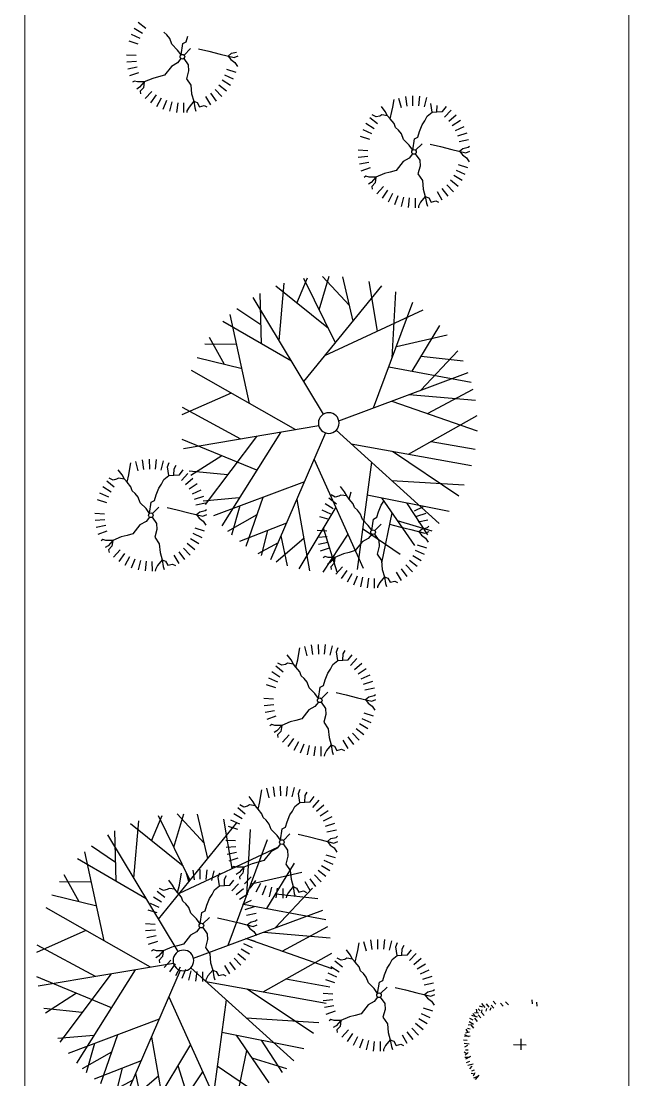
# Model space of a CAD drawing. Header units: millimetres. Extents: x 216896 to 446004, y 63591 to 243769.
# Drawn here: x 393902 to 398583, y 97343 to 105495 of the extents above; entities that cross this region are included whole.
import ezdxf

# ---------------------------------------------------------------- set-up
doc = ezdxf.new("R2010")
doc.units = ezdxf.units.MM
doc.layers.add('green', color=7, linetype='Continuous', true_color=0x45e718)
doc.layers.add('trees', color=7, linetype='Continuous', true_color=0x547000)
doc.layers.add('line pedestr', color=7, linetype='Continuous', lineweight=5, true_color=0x1c1c1c)

# ---------------------------------------------------------------- blocks, each defined once
blk = doc.blocks.new('A$C19F01AD3')
at = {"color": 0}
for p, q in [((-0.108, 0.7723), (-0.021, 0.9474)), ((0.181, 0.5052), (0.0552, 0.9465)), ((-0.0951, 0.6858), (-0.3546, 0.876)), ((-0.2838, 0.5658), (-0.306, 0.8946)), ((-0.115, 0.8195), (-0.2202, 0.9202)), ((-0.1988, 0.7618), (-0.1968, 0.9257)), ((-0.0031, 0.0658), (-0.1325, 0.9375)), ((0.0363, 0.7514), (-0.0938, 0.9425)), ((-0.071, 0.5232), (0.1249, 0.9402)), ((0.1385, 0.654), (0.2952, 0.9022)), ((0.301, 0.652), (0.208, 0.9258)), ((-0.2916, 0.6819), (-0.4443, 0.8332)), ((-0.4103, 0.6563), (-0.4126, 0.8497)), ((-0.03, 0.2473), (0.4513, 0.8357)), ((0.3268, 0.1707), (0.4151, 0.8542)), ((-0.0528, 0.4005), (-0.5569, 0.7611)), ((-0.2806, 0.1368), (-0.4886, 0.8076)), ((0.5367, 0.4481), (0.5546, 0.7713)), ((-0.4267, 0.6081), (-0.6446, 0.6871)), ((-0.4229, 0.2018), (-0.6254, 0.7049)), ((0.3812, 0.5917), (0.6555, 0.6877)), ((0.4472, 0.3719), (0.7276, 0.6108)), ((-0.6028, 0.3777), (-0.7624, 0.5507)), ((-0.5373, 0.486), (-0.7796, 0.5255)), ((0.5807, 0.4856), (0.8119, 0.4929)), ((0.6097, 0.3613), (0.7917, 0.5249)), ((-0.365, 0.4089), (-0.8738, 0.3422)), ((0.0573, 0.0325), (0.8437, 0.4357)), ((-0.0562, 0.0344), (-0.8508, 0.3971)), ((0.3536, 0.3779), (0.8849, 0.3435)), ((-0.5139, 0.2433), (-0.9254, 0.1458)), ((0.4377, 0.069), (0.9199, 0.2325)), ((0.4811, 0.2498), (0.9352, 0.1575)), ((-0.6488, -0.0235), (-0.9173, 0.1921)), ((-0.1907, 0.0958), (-0.9302, -0.0968)), ((0.172, 0.0913), (0.9473, 0.0262)), ((-0.5188, 0.0103), (-0.7855, -0.5045)), ((0.542, 0.0602), (0.8997, -0.2902)), ((-0.0477, -0.0455), (-0.672, -0.6476)), ((0.0581, -0.031), (0.7736, -0.5391)), ((0.6596, -0.055), (0.9435, -0.0799)), ((-0.6229, -0.1906), (-0.9163, -0.1848)), ((-0.7388, -0.1883), (-0.8739, -0.3298)), ((0.2499, -0.1672), (0.3177, -0.8824)), ((0.3513, -0.2392), (0.9255, -0.1961)), ((-0.222, -0.2136), (0.1006, -0.9308)), ((0.592, -0.2211), (0.8318, -0.4462)), ((-0.6952, -0.3301), (-0.8913, -0.2802)), ((-0.3305, -0.3182), (-0.818, -0.4501)), ((0.4467, -0.307), (0.8642, -0.3812)), ((-0.5445, -0.3761), (-0.6362, -0.6828)), ((0.5127, -0.3538), (0.6746, -0.6569)), ((-0.4398, -0.4237), (-0.5037, -0.7859)), ((-0.1346, -0.408), (0.3943, -0.8517)), ((0.2761, -0.4442), (0.8082, -0.4868)), ((0.4264, -0.4562), (0.5216, -0.7817)), ((-0.5789, -0.4913), (-0.7533, -0.5512)), ((-0.0916, -0.5036), (-0.3906, -0.8481)), ((0.282, -0.5056), (0.1962, -0.9162)), ((-0.1578, -0.5799), (-0.5512, -0.7532)), ((0.2893, -0.5824), (0.5833, -0.7377)), ((0.4576, -0.5627), (0.7241, -0.6029)), ((-0.0184, -0.6664), (-0.1536, -0.922)), ((0.1476, -0.6448), (0.0156, -0.9355)), ((-0.393, -0.6835), (-0.3705, -0.8571)), ((-0.2452, -0.6806), (-0.2392, -0.9032)), ((-0.0657, -0.756), (-0.2808, -0.8909))]:
    blk.add_line(p, q, dxfattribs=at)
blk.add_circle((0, 0), 0.0659, dxfattribs=at)

msp = doc.modelspace()

# ---------------------------------------------------------------- linework, layer by layer
at = {"layer": 'green'}
for p, q in [((394804, 105487.2), (394862.3, 105440.3)), ((394773.4, 105442.6), (394837.1, 105403.3)), ((395023.5, 105390.4), (395001, 105410.7)), ((394730.2, 105343.6), (394801.6, 105321.3)), ((394748.7, 105394.4), (394816.8, 105363.4)), ((395046, 105361.1), (395023.5, 105390.4)), ((395061.8, 105318.3), (395046, 105361.1)), ((395133.3, 105236.2), (395147.3, 105322.8)), ((395147.3, 105322.8), (395172.1, 105336.3)), ((395172.1, 105336.3), (395185.6, 105379.1)), ((395106.8, 105273.3), (395061.8, 105318.3)), ((395133.3, 105236.2), (395106.8, 105273.3)), ((395156.1, 105234.3), (395205.8, 105284.5)), ((395268.9, 105282.3), (395347.7, 105264.2)), ((395347.7, 105264.2), (395435.5, 105241.7)), ((395435.5, 105241.7), (395543.6, 105214.7)), ((395495.3, 105226.7), (395521, 105248.5)), ((395521, 105248.5), (395561.6, 105257.5)), ((394712.9, 105236.9), (394787.6, 105233.2)), ((394714.4, 105182.8), (394789, 105188.5)), ((395106.8, 105174.1), (395059.5, 105147.1)), ((395132.8, 105207.7), (395106.8, 105174.1)), ((395153.8, 105207.2), (395187.8, 105158.4)), ((395495.3, 105226.7), (395516.5, 105198.9)), ((395516.5, 105198.9), (395548.1, 105176.4)), ((395543.6, 105214.7), (395574.6, 105227.4)), ((395548.1, 105176.4), (395567.8, 105145.1)), ((394722.6, 105129.3), (394795.9, 105144.3)), ((394737.5, 105077.3), (394808.4, 105101.3)), ((395005.5, 105079.5), (394960.4, 105066)), ((395059.5, 105147.1), (395005.5, 105079.5)), ((395190.1, 105113.3), (395174.3, 105052.5)), ((395187.8, 105158.4), (395190.1, 105113.3)), ((395538.6, 105049.1), (395470.4, 105080.1)), ((395557.1, 105099.9), (395485.6, 105122.1)), ((394773.6, 105034.5), (394760.1, 105025.1)), ((394798.3, 105027.7), (394773.6, 105034.5)), ((394850.1, 105027.7), (394798.3, 105027.7)), ((394850.1, 105027.7), (394814.1, 104987.2)), ((394850.1, 105027.7), (394843.4, 104982.7)), ((394915.4, 105054.8), (394850.1, 105027.7)), ((394960.4, 105066), (394915.4, 105054.8)), ((395174.3, 105052.5), (395208.1, 105002.9)), ((395208.1, 105002.9), (395214.9, 104935.4)), ((395483.2, 104956.3), (395424.9, 105003.2)), ((395513.8, 105000.9), (395450.1, 105040.2)), ((394814.1, 104987.2), (394791.8, 104972.7)), ((394843.4, 104982.7), (394818.6, 104955.6)), ((394818.6, 104955.6), (394821.6, 104935.2)), ((394857.4, 104899.5), (394907.9, 104954.7)), ((394900, 104866.2), (394943.2, 104927.3)), ((395214.9, 104935.4), (395230.6, 104879.1)), ((395361.6, 104849.9), (395324.8, 104915)), ((395406.5, 104880.2), (395361.8, 104940.1)), ((395447.3, 104915.8), (395395.3, 104969.7)), ((396916.1, 104919.2), (396917, 104844.3)), ((396970.2, 104917.3), (396961.7, 104842.9)), ((394946.5, 104838.4), (394981.7, 104904.5)), ((394996.1, 104816.7), (395022.7, 104886.7)), ((395048, 104801.4), (395065.7, 104874.2)), ((395101.4, 104792.8), (395109.9, 104867.1)), ((395155.5, 104790.9), (395154.6, 104865.7)), ((395194.6, 104834), (395178.8, 104804.7)), ((395230.6, 104879.1), (395194.6, 104834)), ((395230.6, 104879.1), (395239.6, 104827.2)), ((395230.6, 104879.1), (395257.6, 104867.8)), ((395257.6, 104867.8), (395275.6, 104836.3)), ((395275.6, 104836.3), (395311.7, 104845.3)), ((395311.7, 104845.3), (395333.1, 104834.6)), ((396706.5, 104798.8), (396677.5, 104839)), ((396765.1, 104832.6), (396774.8, 104891.2)), ((396809.3, 104902.7), (396828.8, 104830.4)), ((396862.2, 104914.3), (396872.5, 104840.2)), ((397023.6, 104908.6), (397005.9, 104835.9)), ((397066.8, 104794.3), (397057.8, 104861.9)), ((397105, 104796.6), (397107.3, 104846.1)), ((397147.8, 104798.8), (397178.5, 104839.1)), ((395178.8, 104804.7), (395177.9, 104792.1)), ((395239.6, 104827.2), (395247.3, 104803.4)), ((396588.4, 104753.8), (396646.7, 104706.8)), ((396636.7, 104758.3), (396605.9, 104774.7)), ((396663.8, 104765.1), (396636.7, 104758.3)), ((396679.5, 104774.1), (396663.8, 104765.1)), ((396724.5, 104767.3), (396679.5, 104774.1)), ((396724.5, 104767.3), (396706.5, 104798.8)), ((396744.8, 104742.5), (396724.5, 104767.3)), ((396744.8, 104742.5), (396758.3, 104798.8)), ((396758.3, 104798.8), (396765.1, 104832.6)), ((397010.5, 104726.8), (397028.5, 104762.8)), ((397028.5, 104762.8), (397066.8, 104794.3)), ((397066.8, 104794.3), (397105, 104796.6)), ((397105, 104796.6), (397147.8, 104798.8)), ((397214.3, 104810.5), (397163.7, 104755.3)), ((397252.4, 104772.1), (397195.3, 104723.7)), ((396557.8, 104709.1), (396621.5, 104669.8)), ((396774.1, 104706.5), (396744.8, 104742.5)), ((396785.3, 104677.2), (396774.1, 104706.5)), ((396807.9, 104656.9), (396785.3, 104677.2)), ((396970, 104645.7), (396990.2, 104697.5)), ((396990.2, 104697.5), (397010.5, 104726.8)), ((397285.4, 104729.2), (397222.7, 104688.3)), ((397312.8, 104682.5), (397245.5, 104649.8)), ((396514.5, 104610.1), (396586, 104587.9)), ((396533.1, 104661), (396601.2, 104630)), ((396830.4, 104627.7), (396807.9, 104656.9)), ((396846.1, 104584.9), (396830.4, 104627.7)), ((396917.7, 104502.7), (396931.7, 104589.4)), ((396931.7, 104589.4), (396956.4, 104602.9)), ((396956.4, 104602.9), (396970, 104645.7)), ((397334.1, 104632.8), (397263.2, 104608.7)), ((396891.2, 104539.8), (396846.1, 104584.9)), ((396917.7, 104502.7), (396891.2, 104539.8)), ((396940.5, 104500.9), (396990.2, 104551.1)), ((397053.3, 104548.8), (397132.1, 104530.8)), ((397132.1, 104530.8), (397219.9, 104508.3)), ((397219.9, 104508.3), (397327.9, 104481.2)), ((397349, 104580.7), (397275.7, 104565.8)), ((397279.7, 104493.3), (397305.4, 104515)), ((397305.4, 104515), (397345.9, 104524)), ((397345.9, 104524), (397356.6, 104533.8)), ((396497.2, 104503.5), (396572, 104499.7)), ((396498.7, 104449.3), (396573.3, 104455)), ((396891.2, 104440.7), (396843.9, 104413.7)), ((396917.1, 104474.3), (396891.2, 104440.7)), ((396938.1, 104473.8), (396972.2, 104424.9)), ((397279.7, 104493.3), (397300.9, 104465.5)), ((397300.9, 104465.5), (397332.4, 104442.9)), ((397327.9, 104481.2), (397359, 104493.9)), ((397332.4, 104442.9), (397352.2, 104411.7)), ((396507, 104395.9), (396580.3, 104410.8)), ((396521.9, 104343.8), (396592.8, 104367.8)), ((396789.8, 104346.1), (396744.8, 104332.6)), ((396843.9, 104413.7), (396789.8, 104346.1)), ((396974.5, 104379.9), (396958.7, 104319.1)), ((396972.2, 104424.9), (396974.5, 104379.9)), ((397322.9, 104315.6), (397254.8, 104346.6)), ((397341.5, 104366.5), (397270, 104388.7)), ((396557.9, 104301), (396544.4, 104291.7)), ((396582.7, 104294.3), (396557.9, 104301)), ((396634.5, 104294.3), (396582.7, 104294.3)), ((396634.5, 104294.3), (396598.5, 104253.7)), ((396634.5, 104294.3), (396627.7, 104249.2)), ((396699.8, 104321.3), (396634.5, 104294.3)), ((396744.8, 104332.6), (396699.8, 104321.3)), ((396958.7, 104319.1), (396992.5, 104269.5)), ((396992.5, 104269.5), (396999.2, 104201.9)), ((397267.6, 104222.8), (397209.3, 104269.8)), ((397298.2, 104267.5), (397234.5, 104306.8)), ((396598.5, 104253.7), (396576.2, 104239.3)), ((396627.7, 104249.2), (396603, 104222.2)), ((396603, 104222.2), (396606, 104201.7)), ((396641.7, 104166), (396692.3, 104221.2)), ((396684.4, 104132.7), (396727.6, 104193.8)), ((396999.2, 104201.9), (397015, 104145.6)), ((397146, 104116.5), (397109.1, 104181.6)), ((397190.9, 104146.7), (397146.1, 104206.7)), ((397231.6, 104182.4), (397179.7, 104236.2)), ((396730.9, 104105), (396766.1, 104171)), ((396780.5, 104083.3), (396807.1, 104153.2)), ((396832.4, 104068), (396850.1, 104140.7)), ((396885.8, 104059.3), (396894.2, 104133.7)), ((396939.9, 104057.4), (396938.9, 104132.2)), ((396979, 104100.6), (396963.2, 104071.3)), ((397015, 104145.6), (396979, 104100.6)), ((397015, 104145.6), (397024, 104093.8)), ((397015, 104145.6), (397042, 104134.3)), ((397042, 104134.3), (397060, 104102.8)), ((397060, 104102.8), (397096, 104111.8)), ((397096, 104111.8), (397117.4, 104101.1)), ((396963.2, 104071.3), (396962.2, 104058.6)), ((397024, 104093.8), (397031.6, 104069.9)), ((394737.4, 102035), (394747.2, 102093.5)), ((394781.7, 102105), (394801.2, 102032.8)), ((394834.5, 102116.6), (394844.9, 102042.5)), ((394888.4, 102121.5), (394889.4, 102046.7)), ((394942.5, 102119.6), (394934.1, 102045.2)), ((394996, 102110.9), (394978.3, 102038.2)), ((395030.1, 102064.3), (395042.1, 102097.7)), ((395039.1, 101996.7), (395030.1, 102064.3)), ((395079.6, 102048.5), (395094.7, 102075.3)), ((394678.9, 102001.2), (394649.8, 102041.4)), ((394696.9, 101969.7), (394678.9, 102001.2)), ((394717.2, 101944.9), (394730.7, 102001.2)), ((394730.7, 102001.2), (394737.4, 102035)), ((395000.8, 101965.1), (395039.1, 101996.7)), ((395039.1, 101996.7), (395077.4, 101998.9)), ((395077.4, 101998.9), (395079.6, 102048.5)), ((395077.4, 101998.9), (395120.2, 102001.2)), ((395120.2, 102001.2), (395150.8, 102041.4)), ((395186.6, 102012.9), (395136.1, 101957.7)), ((394530.2, 101911.4), (394593.9, 101872.2)), ((394560.8, 101956.1), (394619, 101909.1)), ((394609.1, 101960.6), (394578.3, 101977.1)), ((394636.1, 101967.4), (394609.1, 101960.6)), ((394651.9, 101976.4), (394636.1, 101967.4)), ((394696.9, 101969.7), (394651.9, 101976.4)), ((394717.2, 101944.9), (394696.9, 101969.7)), ((394746.4, 101908.8), (394717.2, 101944.9)), ((394757.7, 101879.5), (394746.4, 101908.8)), ((394942.3, 101848), (394962.6, 101899.8)), ((394962.6, 101899.8), (394982.8, 101929.1)), ((394982.8, 101929.1), (395000.8, 101965.1)), ((395224.7, 101974.5), (395167.7, 101926)), ((395257.8, 101931.6), (395195.1, 101890.7)), ((396391.3, 101870.9), (396362.2, 101911.1)), ((394505.4, 101863.3), (394573.5, 101832.3)), ((394780.2, 101859.3), (394757.7, 101879.5)), ((394802.7, 101830), (394780.2, 101859.3)), ((394818.5, 101787.2), (394802.7, 101830)), ((394928.8, 101805.2), (394942.3, 101848)), ((395285.1, 101884.9), (395217.8, 101852.1)), ((395306.4, 101835.1), (395235.6, 101811.1)), ((396273.1, 101825.8), (396331.4, 101778.9)), ((396321.5, 101830.4), (396290.6, 101846.8)), ((396348.5, 101837.1), (396321.5, 101830.4)), ((396364.2, 101846.1), (396348.5, 101837.1)), ((396409.3, 101839.4), (396364.2, 101846.1)), ((396409.3, 101839.4), (396391.3, 101870.9)), ((396429.5, 101814.6), (396409.3, 101839.4)), ((396429.5, 101814.6), (396443, 101870.9)), ((394486.9, 101812.4), (394558.3, 101790.2)), ((394863.5, 101742.1), (394818.5, 101787.2)), ((394890, 101705), (394863.5, 101742.1)), ((394890, 101705), (394904, 101791.7)), ((394904, 101791.7), (394928.8, 101805.2)), ((394912.8, 101703.2), (394962.6, 101753.4)), ((395025.6, 101751.2), (395104.4, 101733.1)), ((395321.4, 101783.1), (395248, 101768.1)), ((395318.3, 101726.4), (395329, 101736.1)), ((396242.5, 101781.2), (396306.2, 101741.9)), ((396458.8, 101778.5), (396429.5, 101814.6)), ((396470.1, 101749.3), (396458.8, 101778.5)), ((396492.6, 101729), (396470.1, 101749.3)), ((396654.7, 101717.7), (396674.9, 101769.5)), ((396674.9, 101769.5), (396695.2, 101798.8)), ((396997.5, 101754.6), (396930.2, 101721.9)), ((394469.6, 101705.8), (394544.3, 101702.1)), ((394471.1, 101651.7), (394545.7, 101657.3)), ((394889.5, 101676.6), (394863.5, 101643)), ((394910.5, 101676.1), (394944.6, 101627.3)), ((395104.4, 101733.1), (395192.2, 101710.6)), ((395192.2, 101710.6), (395300.3, 101683.6)), ((395252.1, 101695.6), (395277.8, 101717.4)), ((395252.1, 101695.6), (395273.3, 101667.8)), ((395273.3, 101667.8), (395304.8, 101645.3)), ((395277.8, 101717.4), (395318.3, 101726.4)), ((395300.3, 101683.6), (395331.3, 101696.3)), ((396199.3, 101682.2), (396270.7, 101660)), ((396217.8, 101733), (396285.9, 101702)), ((396515.1, 101699.7), (396492.6, 101729)), ((396530.9, 101656.9), (396515.1, 101699.7)), ((396575.9, 101611.9), (396530.9, 101656.9)), ((396602.4, 101574.8), (396616.4, 101661.4)), ((396616.4, 101661.4), (396641.2, 101674.9)), ((396641.2, 101674.9), (396654.7, 101717.7)), ((397018.8, 101704.8), (396948, 101680.8)), ((394479.4, 101598.2), (394552.7, 101613.2)), ((394816.2, 101616), (394762.2, 101548.4)), ((394863.5, 101643), (394816.2, 101616)), ((394946.8, 101582.2), (394931.1, 101521.4)), ((394944.6, 101627.3), (394946.8, 101582.2)), ((395313.8, 101568.8), (395242.4, 101591)), ((395304.8, 101645.3), (395324.5, 101614)), ((396182, 101575.5), (396256.7, 101571.8)), ((396602.4, 101574.8), (396575.9, 101611.9)), ((396625.2, 101572.9), (396674.9, 101623.1)), ((396738, 101620.9), (396816.8, 101602.8)), ((396816.8, 101602.8), (396904.6, 101580.3)), ((396904.6, 101580.3), (397012.7, 101553.3)), ((397033.7, 101652.8), (396960.4, 101637.8)), ((396964.4, 101565.4), (396990.1, 101587.1)), ((396990.1, 101587.1), (397030.7, 101596.1)), ((397030.7, 101596.1), (397041.3, 101605.8)), ((394494.3, 101546.2), (394565.1, 101570.2)), ((394530.3, 101503.4), (394516.8, 101494)), ((394555.1, 101496.6), (394530.3, 101503.4)), ((394606.9, 101496.6), (394555.1, 101496.6)), ((394606.9, 101496.6), (394570.8, 101456.1)), ((394606.9, 101496.6), (394600.1, 101451.6)), ((394672.1, 101523.6), (394606.9, 101496.6)), ((394717.2, 101534.9), (394672.1, 101523.6)), ((394762.2, 101548.4), (394717.2, 101534.9)), ((394931.1, 101521.4), (394964.8, 101471.8)), ((395270.5, 101469.8), (395206.8, 101509.1)), ((395295.3, 101518), (395227.2, 101549)), ((396183.5, 101521.4), (396258.1, 101527.1)), ((396575.9, 101512.7), (396528.6, 101485.7)), ((396601.9, 101546.3), (396575.9, 101512.7)), ((396622.9, 101545.8), (396656.9, 101497)), ((396656.9, 101497), (396659.2, 101451.9)), ((396964.4, 101565.4), (396985.6, 101537.5)), ((396985.6, 101537.5), (397017.2, 101515)), ((397012.7, 101553.3), (397043.7, 101566)), ((397017.2, 101515), (397036.9, 101483.7)), ((394570.8, 101456.1), (394548.5, 101441.6)), ((394600.1, 101451.6), (394575.3, 101424.5)), ((394575.3, 101424.5), (394578.4, 101404.1)), ((394614.1, 101368.4), (394664.6, 101423.6)), ((394964.8, 101471.8), (394971.6, 101404.3)), ((395204, 101384.7), (395152.1, 101438.6)), ((395239.9, 101425.2), (395181.7, 101472.1)), ((396191.7, 101467.9), (396265, 101482.9)), ((396206.6, 101415.9), (396277.5, 101439.9)), ((396474.6, 101418.1), (396429.5, 101404.6)), ((396528.6, 101485.7), (396474.6, 101418.1)), ((396659.2, 101451.9), (396643.4, 101391.1)), ((397007.7, 101387.7), (396939.5, 101418.7)), ((397026.2, 101438.5), (396954.7, 101460.7)), ((394656.7, 101335.1), (394699.9, 101396.2)), ((394703.2, 101307.3), (394738.4, 101373.4)), ((394752.8, 101285.6), (394779.5, 101355.6)), ((394804.7, 101270.3), (394822.4, 101343.1)), ((394858.2, 101261.7), (394866.6, 101336)), ((394912.3, 101259.8), (394911.3, 101334.6)), ((394987.3, 101348), (394951.3, 101302.9)), ((394971.6, 101404.3), (394987.3, 101348)), ((394987.3, 101348), (394996.3, 101296.1)), ((394987.3, 101348), (395014.4, 101336.7)), ((395014.4, 101336.7), (395032.4, 101305.2)), ((395118.4, 101318.8), (395081.5, 101383.9)), ((395163.3, 101349.1), (395118.5, 101409)), ((396242.7, 101373.1), (396229.1, 101363.7)), ((396267.4, 101366.3), (396242.7, 101373.1)), ((396319.2, 101366.3), (396267.4, 101366.3)), ((396319.2, 101366.3), (396283.2, 101325.8)), ((396319.2, 101366.3), (396312.5, 101321.3)), ((396384.5, 101393.4), (396319.2, 101366.3)), ((396429.5, 101404.6), (396384.5, 101393.4)), ((396643.4, 101391.1), (396677.2, 101341.6)), ((396677.2, 101341.6), (396683.9, 101274)), ((396952.3, 101294.9), (396894, 101341.8)), ((396982.9, 101339.5), (396919.2, 101378.8)), ((394935.6, 101273.6), (394934.6, 101261)), ((394951.3, 101302.9), (394935.6, 101273.6)), ((394996.3, 101296.1), (395004, 101272.2)), ((395032.4, 101305.2), (395068.4, 101314.2)), ((395068.4, 101314.2), (395089.8, 101303.5)), ((396283.2, 101325.8), (396260.9, 101311.3)), ((396312.5, 101321.3), (396287.7, 101294.3)), ((396287.7, 101294.3), (396290.7, 101273.8)), ((396326.5, 101238.1), (396377, 101293.3)), ((396369.1, 101204.8), (396412.3, 101265.9)), ((396683.9, 101274), (396699.7, 101217.7)), ((396830.7, 101188.5), (396793.8, 101253.6)), ((396875.6, 101218.8), (396830.9, 101278.7)), ((396916.4, 101254.4), (396864.4, 101308.3)), ((396415.6, 101177), (396450.8, 101243.1)), ((396465.2, 101155.4), (396491.8, 101225.3)), ((396517.1, 101140.1), (396534.8, 101212.8)), ((396570.5, 101131.4), (396579, 101205.7)), ((396624.6, 101129.5), (396623.7, 101204.3)), ((396663.7, 101172.6), (396647.9, 101143.3)), ((396699.7, 101217.7), (396663.7, 101172.6)), ((396699.7, 101217.7), (396708.7, 101165.9)), ((396699.7, 101217.7), (396726.7, 101206.4)), ((396708.7, 101165.9), (396716.4, 101142)), ((396726.7, 101206.4), (396744.7, 101174.9)), ((396744.7, 101174.9), (396780.8, 101183.9)), ((396780.8, 101183.9), (396802.1, 101173.2)), ((396647.9, 101143.3), (396647, 101130.7)), ((396083.3, 100680.3), (396102.8, 100608.1)), ((396136.2, 100691.9), (396146.5, 100617.8)), ((396190.1, 100696.8), (396191, 100622)), ((396244.2, 100694.9), (396235.8, 100620.5)), ((396297.6, 100686.2), (396279.9, 100613.5)), ((395980.5, 100576.5), (395951.5, 100616.7)), ((396032.3, 100576.5), (396039.1, 100610.3)), ((396039.1, 100610.3), (396048.8, 100668.8)), ((396331.8, 100639.5), (396343.8, 100673)), ((396340.8, 100572), (396331.8, 100639.5)), ((396379, 100574.2), (396381.3, 100623.8)), ((396381.3, 100623.8), (396396.4, 100650.6)), ((396421.8, 100576.5), (396452.5, 100616.7)), ((395862.4, 100531.4), (395920.7, 100484.4)), ((395910.7, 100535.9), (395879.9, 100552.4)), ((395937.8, 100542.7), (395910.7, 100535.9)), ((395953.5, 100551.7), (395937.8, 100542.7)), ((395998.6, 100544.9), (395953.5, 100551.7)), ((395998.6, 100544.9), (395980.5, 100576.5)), ((396018.8, 100520.2), (395998.6, 100544.9)), ((396018.8, 100520.2), (396032.3, 100576.5)), ((396048.1, 100484.1), (396018.8, 100520.2)), ((396284.5, 100504.4), (396302.5, 100540.4)), ((396302.5, 100540.4), (396340.8, 100572)), ((396340.8, 100572), (396379, 100574.2)), ((396379, 100574.2), (396421.8, 100576.5)), ((396488.3, 100588.2), (396437.7, 100533)), ((396526.4, 100549.8), (396469.4, 100501.3)), ((395807.1, 100438.6), (395875.2, 100407.6)), ((395831.8, 100486.7), (395895.5, 100447.5)), ((396059.3, 100454.8), (396048.1, 100484.1)), ((396081.9, 100434.6), (396059.3, 100454.8)), ((396104.4, 100405.3), (396081.9, 100434.6)), ((396244, 100423.3), (396264.2, 100475.1)), ((396264.2, 100475.1), (396284.5, 100504.4)), ((396559.4, 100506.9), (396496.7, 100466)), ((396586.8, 100460.2), (396519.5, 100427.4)), ((395788.5, 100387.7), (395860, 100365.5)), ((396120.1, 100362.5), (396104.4, 100405.3)), ((396165.2, 100317.4), (396120.1, 100362.5)), ((396191.7, 100280.3), (396205.7, 100367)), ((396205.7, 100367), (396230.4, 100380.5)), ((396230.4, 100380.5), (396244, 100423.3)), ((396608.1, 100410.4), (396537.2, 100386.4)), ((396623, 100358.4), (396549.7, 100343.4)), ((395771.2, 100281.1), (395846, 100277.3)), ((396191.7, 100280.3), (396165.2, 100317.4)), ((396214.5, 100278.5), (396264.2, 100328.7)), ((396327.3, 100326.4), (396406.1, 100308.4)), ((396406.1, 100308.4), (396493.9, 100285.9)), ((396493.9, 100285.9), (396601.9, 100258.9)), ((396553.7, 100270.9), (396579.4, 100292.7)), ((396553.7, 100270.9), (396574.9, 100243.1)), ((396579.4, 100292.7), (396619.9, 100301.7)), ((396601.9, 100258.9), (396633, 100271.6)), ((396619.9, 100301.7), (396630.6, 100311.4)), ((395772.7, 100227), (395847.3, 100232.6)), ((395781, 100173.5), (395854.3, 100188.4)), ((396117.9, 100191.3), (396063.8, 100123.7)), ((396165.2, 100218.3), (396117.9, 100191.3)), ((396191.2, 100251.9), (396165.2, 100218.3)), ((396212.1, 100251.4), (396246.2, 100202.6)), ((396246.2, 100202.6), (396248.5, 100157.5)), ((396574.9, 100243.1), (396606.4, 100220.6)), ((396606.4, 100220.6), (396626.2, 100189.3)), ((395795.9, 100121.4), (395866.8, 100145.5)), ((396018.8, 100110.2), (395973.8, 100098.9)), ((396063.8, 100123.7), (396018.8, 100110.2)), ((396248.5, 100157.5), (396232.7, 100096.7)), ((396596.9, 100093.3), (396528.8, 100124.2)), ((396615.5, 100144.1), (396544, 100166.3)), ((395831.9, 100078.7), (395818.4, 100069.3)), ((395856.7, 100071.9), (395831.9, 100078.7)), ((395872.5, 100031.4), (395850.2, 100016.9)), ((395908.5, 100071.9), (395856.7, 100071.9)), ((395908.5, 100071.9), (395872.5, 100031.4)), ((395901.7, 100026.9), (395877, 99999.8)), ((395908.5, 100071.9), (395901.7, 100026.9)), ((395973.8, 100098.9), (395908.5, 100071.9)), ((396232.7, 100096.7), (396266.5, 100047.1)), ((396266.5, 100047.1), (396273.2, 99979.6)), ((396541.6, 100000.5), (396483.3, 100047.4)), ((396572.2, 100045.1), (396508.5, 100084.4)), ((395877, 99999.8), (395880, 99979.4)), ((395915.7, 99943.7), (395966.3, 99998.9)), ((395958.4, 99910.3), (396001.6, 99971.4)), ((396004.9, 99882.6), (396040.1, 99948.6)), ((396273.2, 99979.6), (396289, 99923.2)), ((396420, 99894.1), (396383.1, 99959.2)), ((396464.9, 99924.4), (396420.1, 99984.3)), ((396505.6, 99960), (396453.7, 100013.9)), ((396054.5, 99860.9), (396081.1, 99930.8)), ((396106.4, 99845.6), (396124.1, 99918.3)), ((396159.8, 99837), (396168.2, 99911.3)), ((396213.9, 99835.1), (396213, 99909.9)), ((396253, 99878.2), (396237.2, 99848.9)), ((396289, 99923.2), (396253, 99878.2)), ((396289, 99923.2), (396298, 99871.4)), ((396289, 99923.2), (396316, 99912)), ((396298, 99871.4), (396305.6, 99847.5)), ((396316, 99912), (396334, 99880.4)), ((396334, 99880.4), (396370, 99889.4)), ((396370, 99889.4), (396391.4, 99878.7)), ((396237.2, 99848.9), (396236.2, 99836.3)), ((395746.5, 99518.3), (395756.2, 99576.8)), ((395790.7, 99588.3), (395810.2, 99516.1)), ((395843.6, 99599.9), (395853.9, 99525.8)), ((395897.5, 99604.8), (395898.4, 99530)), ((395951.6, 99602.9), (395943.2, 99528.5)), ((396005, 99594.2), (395987.3, 99521.5)), ((396039.2, 99547.6), (396051.2, 99581)), ((396048.2, 99480), (396039.2, 99547.6)), ((396088.7, 99531.8), (396103.8, 99558.6)), ((395618.1, 99443.9), (395587.3, 99460.4)), ((395660.9, 99459.7), (395645.2, 99450.7)), ((395687.9, 99484.5), (395658.9, 99524.7)), ((395706, 99452.9), (395660.9, 99459.7)), ((395706, 99452.9), (395687.9, 99484.5)), ((395726.2, 99428.2), (395706, 99452.9)), ((395726.2, 99428.2), (395739.7, 99484.5)), ((395739.7, 99484.5), (395746.5, 99518.3)), ((396009.9, 99448.4), (396048.2, 99480)), ((396048.2, 99480), (396086.4, 99482.2)), ((396086.4, 99482.2), (396088.7, 99531.8)), ((396086.4, 99482.2), (396129.2, 99484.5)), ((396129.2, 99484.5), (396159.9, 99524.7)), ((396195.7, 99496.2), (396145.1, 99441)), ((396233.8, 99457.8), (396176.8, 99409.3)), ((395539.2, 99394.7), (395602.9, 99355.5)), ((395569.8, 99439.4), (395628.1, 99392.4)), ((395645.2, 99450.7), (395618.1, 99443.9)), ((395755.5, 99392.1), (395726.2, 99428.2)), ((395766.7, 99362.8), (395755.5, 99392.1)), ((395951.4, 99331.3), (395971.6, 99383.1)), ((395971.6, 99383.1), (395991.9, 99412.4)), ((395991.9, 99412.4), (396009.9, 99448.4)), ((396266.8, 99414.9), (396204.1, 99374)), ((395495.9, 99295.7), (395567.4, 99273.5)), ((395514.5, 99346.6), (395582.6, 99315.6)), ((395789.3, 99342.6), (395766.7, 99362.8)), ((395811.8, 99313.3), (395789.3, 99342.6)), ((395827.5, 99270.5), (395811.8, 99313.3)), ((395937.8, 99288.5), (395951.4, 99331.3)), ((396294.2, 99368.2), (396226.9, 99335.4)), ((396315.5, 99318.4), (396244.6, 99294.4)), ((395872.6, 99225.4), (395827.5, 99270.5)), ((395899.1, 99188.3), (395872.6, 99225.4)), ((395899.1, 99188.3), (395913.1, 99275)), ((395913.1, 99275), (395937.8, 99288.5)), ((395921.9, 99186.5), (395971.6, 99236.7)), ((396034.7, 99234.4), (396113.5, 99216.4)), ((396113.5, 99216.4), (396201.3, 99193.9)), ((396330.4, 99266.4), (396257.1, 99251.4)), ((396286.8, 99200.7), (396327.3, 99209.7)), ((396327.3, 99209.7), (396338, 99219.4)), ((395478.6, 99189.1), (395553.4, 99185.4)), ((395480.1, 99135), (395554.7, 99140.6)), ((395898.6, 99159.9), (395872.6, 99126.3)), ((395919.5, 99159.4), (395953.6, 99110.6)), ((396201.3, 99193.9), (396309.3, 99166.9)), ((396261.1, 99178.9), (396286.8, 99200.7)), ((396261.1, 99178.9), (396282.3, 99151.1)), ((396282.3, 99151.1), (396313.8, 99128.6)), ((396309.3, 99166.9), (396340.4, 99179.6)), ((396313.8, 99128.6), (396333.6, 99097.3)), ((395488.4, 99081.5), (395561.7, 99096.5)), ((395503.3, 99029.5), (395574.2, 99053.5)), ((395825.3, 99099.3), (395771.2, 99031.7)), ((395872.6, 99126.3), (395825.3, 99099.3)), ((395955.9, 99065.5), (395940.1, 99004.7)), ((395953.6, 99110.6), (395955.9, 99065.5)), ((396322.9, 99052.1), (396251.4, 99074.3)), ((395539.4, 98986.7), (395525.8, 98977.3)), ((395564.1, 98979.9), (395539.4, 98986.7)), ((395615.9, 98979.9), (395564.1, 98979.9)), ((395615.9, 98979.9), (395579.9, 98939.4)), ((395615.9, 98979.9), (395609.1, 98934.9)), ((395681.2, 99006.9), (395615.9, 98979.9)), ((395726.2, 99018.2), (395681.2, 99006.9)), ((395771.2, 99031.7), (395726.2, 99018.2)), ((395940.1, 99004.7), (395973.9, 98955.1)), ((396279.6, 98953.1), (396215.9, 98992.4)), ((396304.3, 99001.3), (396236.2, 99032.2)), ((395068.5, 98841.8), (395039.4, 98882)), ((395127, 98875.6), (395136.8, 98934.2)), ((395171.2, 98945.7), (395190.8, 98873.4)), ((395224.1, 98957.3), (395234.4, 98883.2)), ((395278, 98962.2), (395279, 98887.3)), ((395332.1, 98960.3), (395323.7, 98885.9)), ((395385.5, 98951.6), (395367.9, 98878.9)), ((395419.7, 98904.9), (395431.7, 98938.3)), ((395428.7, 98837.3), (395419.7, 98904.9)), ((395467, 98839.6), (395469.2, 98889.2)), ((395469.2, 98889.2), (395484.3, 98916)), ((395509.8, 98841.8), (395540.4, 98882.1)), ((395579.9, 98939.4), (395557.6, 98924.9)), ((395609.1, 98934.9), (395584.4, 98907.8)), ((395584.4, 98907.8), (395587.4, 98887.4)), ((395623.1, 98851.7), (395673.7, 98906.9)), ((395973.9, 98955.1), (395980.6, 98887.6)), ((395980.6, 98887.6), (395996.4, 98831.2)), ((396172.3, 98832.4), (396127.5, 98892.3)), ((396213, 98868), (396161.1, 98921.9)), ((396249, 98908.5), (396190.7, 98955.4)), ((394998.7, 98801.3), (394967.9, 98817.8)), ((395025.7, 98808.1), (394998.7, 98801.3)), ((395041.5, 98817.1), (395025.7, 98808.1)), ((395086.5, 98810.3), (395041.5, 98817.1)), ((395086.5, 98810.3), (395068.5, 98841.8)), ((395106.8, 98785.5), (395086.5, 98810.3)), ((395106.8, 98785.5), (395120.3, 98841.8)), ((395120.3, 98841.8), (395127, 98875.6)), ((395372.4, 98769.8), (395390.4, 98805.8)), ((395390.4, 98805.8), (395428.7, 98837.3)), ((395428.7, 98837.3), (395467, 98839.6)), ((395467, 98839.6), (395509.8, 98841.8)), ((395576.2, 98853.5), (395525.7, 98798.3)), ((395614.3, 98815.1), (395557.3, 98766.7)), ((395665.8, 98818.3), (395709, 98879.4)), ((395712.3, 98790.6), (395747.5, 98856.6)), ((395761.9, 98768.9), (395788.5, 98838.9)), ((395813.8, 98753.6), (395831.5, 98826.3)), ((395867.2, 98745), (395875.6, 98819.3)), ((395921.3, 98743.1), (395920.4, 98817.9)), ((395996.4, 98831.2), (395960.4, 98786.2)), ((395996.4, 98831.2), (396005.4, 98779.4)), ((395996.4, 98831.2), (396023.4, 98820)), ((396023.4, 98820), (396041.4, 98788.4)), ((396127.4, 98802.1), (396090.5, 98867.2)), ((394919.8, 98752.1), (394983.4, 98712.8)), ((394950.4, 98796.8), (395008.6, 98749.8)), ((395136, 98749.5), (395106.8, 98785.5)), ((395147.3, 98720.2), (395136, 98749.5)), ((395169.8, 98699.9), (395147.3, 98720.2)), ((395331.9, 98688.7), (395352.2, 98740.5)), ((395352.2, 98740.5), (395372.4, 98769.8)), ((395647.3, 98772.2), (395584.7, 98731.3)), ((395674.7, 98725.5), (395607.4, 98692.8)), ((395944.6, 98756.9), (395943.6, 98744.3)), ((395960.4, 98786.2), (395944.6, 98756.9)), ((396005.4, 98779.4), (396013, 98755.5)), ((396041.4, 98788.4), (396077.4, 98797.5)), ((396077.4, 98797.5), (396098.8, 98786.8)), ((394876.5, 98653.1), (394947.9, 98630.9)), ((394895, 98704), (394963.1, 98673)), ((395192.3, 98670.7), (395169.8, 98699.9)), ((395208.1, 98627.9), (395192.3, 98670.7)), ((395293.6, 98632.4), (395318.4, 98645.9)), ((395318.4, 98645.9), (395331.9, 98688.7)), ((395696, 98675.8), (395625.2, 98651.7)), ((395253.1, 98582.8), (395208.1, 98627.9)), ((395279.6, 98545.7), (395253.1, 98582.8)), ((395279.6, 98545.7), (395293.6, 98632.4)), ((395302.4, 98543.9), (395352.2, 98594.1)), ((395415.2, 98591.8), (395494, 98573.8)), ((395494, 98573.8), (395581.8, 98551.3)), ((395710.9, 98623.7), (395637.6, 98608.8)), ((395641.7, 98536.3), (395667.4, 98558)), ((395667.4, 98558), (395707.9, 98567)), ((395707.9, 98567), (395718.6, 98576.8)), ((394859.2, 98546.5), (394933.9, 98542.7)), ((394860.7, 98492.3), (394935.3, 98498)), ((395253.1, 98483.7), (395205.8, 98456.7)), ((395279.1, 98517.3), (395253.1, 98483.7)), ((395300.1, 98516.8), (395334.1, 98467.9)), ((395581.8, 98551.3), (395689.9, 98524.2)), ((395641.7, 98536.3), (395662.9, 98508.5)), ((395662.9, 98508.5), (395694.4, 98485.9)), ((395689.9, 98524.2), (395720.9, 98537)), ((395694.4, 98485.9), (395714.1, 98454.7)), ((394868.9, 98438.9), (394942.3, 98453.8)), ((394883.8, 98386.8), (394954.7, 98410.9)), ((395205.8, 98456.7), (395151.8, 98389.1)), ((395336.4, 98422.9), (395320.6, 98362.1)), ((395334.1, 98467.9), (395336.4, 98422.9)), ((395703.4, 98409.5), (395631.9, 98431.7)), ((396495.4, 98338.7), (396505.2, 98397.3)), ((396539.6, 98408.7), (396559.2, 98336.5)), ((396592.5, 98420.3), (396602.8, 98346.2)), ((396646.4, 98425.2), (396647.4, 98350.4)), ((396700.5, 98423.3), (396692.1, 98349)), ((396754, 98414.7), (396736.3, 98342)), ((396788.1, 98368), (396800.1, 98401.4)), ((394919.9, 98344), (394906.4, 98334.7)), ((394944.7, 98337.3), (394919.9, 98344)), ((394996.4, 98337.3), (394944.7, 98337.3)), ((394996.4, 98337.3), (394960.4, 98296.7)), ((394996.4, 98337.3), (394989.7, 98292.2)), ((395061.7, 98364.3), (394996.4, 98337.3)), ((395106.8, 98375.6), (395061.7, 98364.3)), ((395151.8, 98389.1), (395106.8, 98375.6)), ((395320.6, 98362.1), (395354.4, 98312.5)), ((395354.4, 98312.5), (395361.2, 98244.9)), ((395629.5, 98265.8), (395571.3, 98312.8)), ((395660.1, 98310.5), (395596.4, 98349.8)), ((395684.9, 98358.6), (395616.8, 98389.6)), ((396436.9, 98304.9), (396407.8, 98345.1)), ((396488.7, 98304.9), (396495.4, 98338.7)), ((396797.1, 98300.4), (396788.1, 98368)), ((396835.4, 98302.7), (396837.6, 98352.2)), ((396837.6, 98352.2), (396852.7, 98379.1)), ((396878.2, 98304.9), (396908.8, 98345.2)), ((396944.6, 98316.6), (396894.1, 98261.4)), ((394960.4, 98296.7), (394938.1, 98282.3)), ((394989.7, 98292.2), (394964.9, 98265.2)), ((394964.9, 98265.2), (394967.9, 98244.8)), ((395003.7, 98209.1), (395054.2, 98264.3)), ((395046.3, 98175.7), (395089.5, 98236.8)), ((395361.2, 98244.9), (395376.9, 98188.6)), ((395552.8, 98189.7), (395508.1, 98249.7)), ((395593.6, 98225.4), (395541.7, 98279.3)), ((396318.8, 98259.8), (396377, 98212.9)), ((396367.1, 98264.4), (396336.3, 98280.8)), ((396394.1, 98271.1), (396367.1, 98264.4)), ((396409.9, 98280.1), (396394.1, 98271.1)), ((396454.9, 98273.4), (396409.9, 98280.1)), ((396454.9, 98273.4), (396436.9, 98304.9)), ((396475.2, 98248.6), (396454.9, 98273.4)), ((396475.2, 98248.6), (396488.7, 98304.9)), ((396504.4, 98212.6), (396475.2, 98248.6)), ((396720.6, 98203.6), (396740.8, 98232.8)), ((396740.8, 98232.8), (396758.8, 98268.9)), ((396758.8, 98268.9), (396797.1, 98300.4)), ((396797.1, 98300.4), (396835.4, 98302.7)), ((396835.4, 98302.7), (396878.2, 98304.9)), ((396982.7, 98278.2), (396925.7, 98229.8)), ((397015.8, 98235.3), (396953.1, 98194.4)), ((395092.8, 98148), (395128, 98214)), ((395142.4, 98126.3), (395169.1, 98196.2)), ((395194.3, 98111), (395212, 98183.7)), ((395247.8, 98102.3), (395256.2, 98176.7)), ((395301.9, 98100.4), (395300.9, 98175.3)), ((395376.9, 98188.6), (395340.9, 98143.6)), ((395376.9, 98188.6), (395385.9, 98136.8)), ((395376.9, 98188.6), (395403.9, 98177.3)), ((395403.9, 98177.3), (395422, 98145.8)), ((395422, 98145.8), (395458, 98154.8)), ((395458, 98154.8), (395479.4, 98144.1)), ((395508, 98159.5), (395471.1, 98224.6)), ((396263.4, 98167), (396331.5, 98136.1)), ((396288.2, 98215.2), (396351.9, 98175.9)), ((396515.7, 98183.3), (396504.4, 98212.6)), ((396538.2, 98163), (396515.7, 98183.3)), ((396560.7, 98133.7), (396538.2, 98163)), ((396686.8, 98108.9), (396700.3, 98151.7)), ((396700.3, 98151.7), (396720.6, 98203.6)), ((397043.1, 98188.6), (396975.8, 98155.9)), ((395325.1, 98114.3), (395324.2, 98101.6)), ((395340.9, 98143.6), (395325.1, 98114.3)), ((395385.9, 98136.8), (395393.6, 98112.9)), ((396244.9, 98116.2), (396316.3, 98094)), ((396576.5, 98090.9), (396560.7, 98133.7)), ((396621.5, 98045.9), (396576.5, 98090.9)), ((396648, 98008.8), (396662, 98095.4)), ((396662, 98095.4), (396686.8, 98108.9)), ((397064.4, 98138.8), (396993.6, 98114.8)), ((397079.3, 98086.8), (397006, 98071.8)), ((396227.6, 98009.5), (396302.3, 98005.8)), ((396648, 98008.8), (396621.5, 98045.9)), ((396670.8, 98007), (396720.6, 98057.1)), ((396783.6, 98054.9), (396862.4, 98036.9)), ((396862.4, 98036.9), (396950.2, 98014.3)), ((396950.2, 98014.3), (397058.3, 97987.3)), ((397010.1, 97999.4), (397035.8, 98021.1)), ((397010.1, 97999.4), (397031.3, 97971.5)), ((397035.8, 98021.1), (397076.3, 98030.1)), ((397058.3, 97987.3), (397089.3, 98000)), ((397076.3, 98030.1), (397087, 98039.8)), ((396229.1, 97955.4), (396303.7, 97961.1)), ((396237.3, 97901.9), (396310.7, 97916.9)), ((396574.2, 97919.7), (396520.2, 97852.2)), ((396621.5, 97946.8), (396574.2, 97919.7)), ((396647.5, 97980.4), (396621.5, 97946.8)), ((396668.5, 97979.8), (396702.6, 97931)), ((396702.6, 97931), (396704.8, 97885.9)), ((397031.3, 97971.5), (397062.8, 97949)), ((397062.8, 97949), (397082.5, 97917.8)), ((396252.2, 97849.9), (396323.1, 97873.9)), ((396430.1, 97827.4), (396364.8, 97800.3)), ((396475.2, 97838.6), (396430.1, 97827.4)), ((396520.2, 97852.2), (396475.2, 97838.6)), ((396704.8, 97885.9), (396689, 97825.1)), ((396689, 97825.1), (396722.8, 97775.6)), ((397053.3, 97821.7), (396985.2, 97852.7)), ((397071.8, 97872.6), (397000.3, 97894.8)), ((396288.3, 97807.1), (396274.8, 97797.7)), ((396313.1, 97800.3), (396288.3, 97807.1)), ((396328.8, 97759.8), (396306.5, 97745.4)), ((396364.8, 97800.3), (396313.1, 97800.3)), ((396364.8, 97800.3), (396328.8, 97759.8)), ((396358.1, 97755.3), (396333.3, 97728.3)), ((396364.8, 97800.3), (396358.1, 97755.3)), ((396722.8, 97775.6), (396729.6, 97708)), ((396962, 97688.4), (396910.1, 97742.3)), ((396997.9, 97728.9), (396939.7, 97775.9)), ((397028.5, 97773.6), (396964.8, 97812.8)), ((396333.3, 97728.3), (396336.4, 97707.8)), ((396372.1, 97672.1), (396422.6, 97727.3)), ((396414.7, 97638.8), (396457.9, 97699.9)), ((396461.2, 97611.1), (396496.4, 97677.1)), ((396510.8, 97589.4), (396537.5, 97659.3)), ((396729.6, 97708), (396745.3, 97651.7)), ((396876.4, 97622.5), (396839.5, 97687.6)), ((396921.2, 97652.8), (396876.5, 97712.8)), ((396562.7, 97574.1), (396580.4, 97646.8)), ((396616.2, 97565.4), (396624.6, 97639.8)), ((396670.3, 97563.5), (396669.3, 97638.3)), ((396709.3, 97606.6), (396693.5, 97577.3)), ((396745.3, 97651.7), (396709.3, 97606.6)), ((396745.3, 97651.7), (396754.3, 97599.9)), ((396745.3, 97651.7), (396772.3, 97640.4)), ((396754.3, 97599.9), (396762, 97576)), ((396772.3, 97640.4), (396790.4, 97608.9)), ((396790.4, 97608.9), (396826.4, 97617.9)), ((396826.4, 97617.9), (396847.8, 97607.2)), ((396693.5, 97577.3), (396692.6, 97564.7))]:
    msp.add_line(p, q, dxfattribs=at)
for centre in [(395143.6, 105221.7), (396928, 104488.3), (394900.4, 101690.6), (396612.7, 101560.4), (396202, 100265.9), (395909.4, 99173.9), (395289.9, 98531.3), (396658.3, 97994.4)]:
    msp.add_circle(centre, 17.7, dxfattribs=at)
at = {"layer": 'line pedestr'}
msp.add_line((393929.3, 91321.1), (393929.3, 110779.3), dxfattribs=at)
msp.add_lwpolyline([(398583.1, 76231.8), (398583.1, 149231.8)], dxfattribs=at)
at = {"layer": 'trees'}
for p, q in [((397457.7, 97903.3), (397433.8, 97910.5)), ((397475.7, 97899.7), (397451.8, 97932)), ((397508.1, 97904), (397486.5, 97928)), ((397544.1, 97895), (397522.5, 97919)), ((397558.5, 97925), (397536.9, 97949)), ((397616, 97910), (397594.4, 97934)), ((397655.6, 97922), (397634, 97943)), ((397839.8, 97928), (397838.7, 97960.2)), ((397877.8, 97911.8), (397874.8, 97941.7)), ((397416, 97825.4), (397374.6, 97839.3)), ((397381.5, 97853.9), (397405, 97828.6)), ((397394, 97863), (397424.4, 97860)), ((397406.5, 97887.6), (397412, 97858.7)), ((397436.8, 97874.5), (397421.8, 97888.9)), ((397443.4, 97820.1), (397421.8, 97844.1)), ((397447, 97862.1), (397454.2, 97883)), ((397468.6, 97838.1), (397447, 97862.1)), ((397482.9, 97871), (397490.1, 97892)), ((397515.3, 97880), (397522.5, 97901)), ((397368.9, 97766.9), (397344, 97764.4)), ((397386.9, 97770.5), (397352.3, 97791.2)), ((397382.8, 97803.8), (397357.9, 97816.9)), ((397389.4, 97742.2), (397367.9, 97766.2)), ((397418.2, 97793.1), (397396.6, 97817.1)), ((397360.2, 97679), (397316.5, 97676.1)), ((397317.4, 97692.2), (397348.7, 97677.7)), ((397325.4, 97705.3), (397354.6, 97714.2)), ((397327.5, 97732.8), (397343.6, 97708.3)), ((397360.5, 97732.3), (397341.2, 97739.9)), ((397337.7, 97646.4), (397309.7, 97648.9)), ((397354.2, 97617.1), (397314.4, 97623.1)), ((397339, 97607), (397316.9, 97595.1)), ((397792.2, 97610.3), (397695.1, 97613.3)), ((397752.6, 97574.4), (397752.6, 97658.3)), ((397313.8, 97559.6), (397338.1, 97543.1)), ((397320, 97518.2), (397354.5, 97516.9)), ((397322.4, 97533.4), (397346, 97552.8)), ((397344.5, 97571.8), (397323.7, 97571.4)), ((397364.5, 97522.4), (397325.3, 97503)), ((397356.3, 97483.7), (397329.5, 97475.3)), ((397382.7, 97463), (397343.7, 97453.2)), ((397372.5, 97447.7), (397356.7, 97428.3)), ((397391.1, 97417.4), (397372.1, 97409)), ((397367.4, 97394.4), (397396.2, 97388.4)), ((397385.4, 97373.4), (397399.8, 97400.4)), ((397389, 97358.4), (397421.3, 97370.4)), ((397428.5, 97379.4), (397399.8, 97346.4))]:
    msp.add_line(p, q, dxfattribs=at)

# ---------------------------------------------------------------- block references
at = {"layer": 'green', "extrusion": (0, 0, -1), "xscale": 1210.070298443618, "yscale": 1210.070298443618, "zscale": -1210.070298431063, "rotation": 194.9999999996861}
for p in [(-396271.4, 102400.9), (-395151.7, 98262.2)]:
    msp.add_blockref('A$C19F01AD3', p, dxfattribs=at)

doc.saveas('drawing.dxf')
